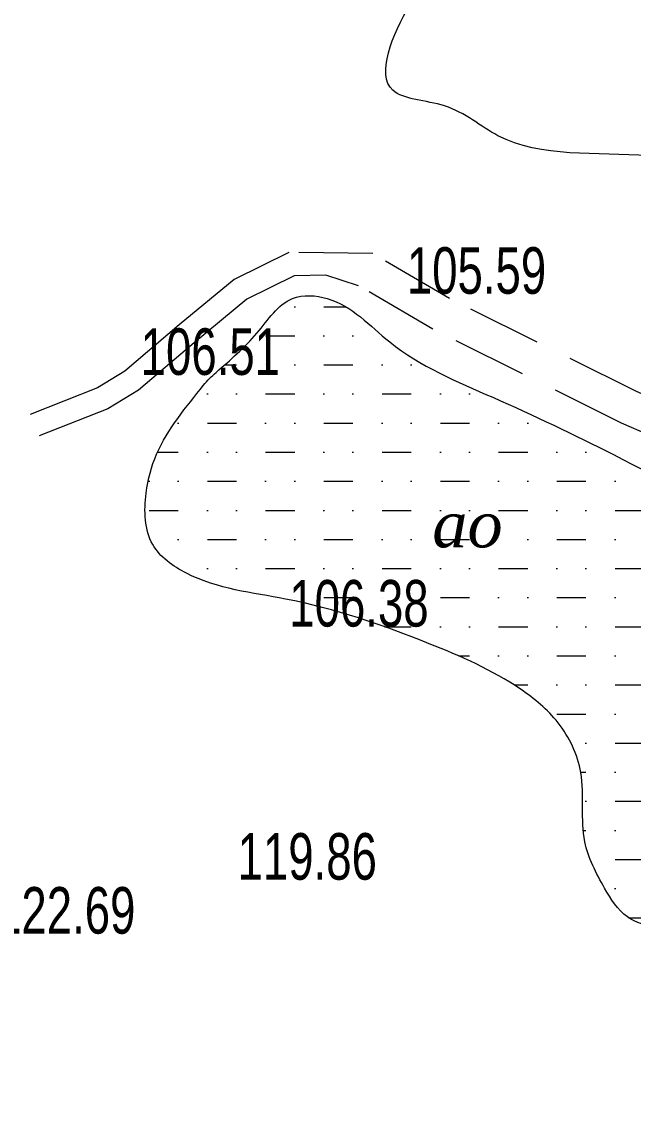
# Model space of a CAD drawing. Header units: metres. Extents: x 431006 to 434411, y 2469261 to 2473208.
# Drawn here: x 431884.1 to 431936.6, y 2471975.5 to 2472069.5 of the extents above; entities that cross this region are included whole.
import ezdxf

# ---------------------------------------------------------------- set-up
doc = ezdxf.new("R2010")
doc.units = ezdxf.units.M
doc.header["$MEASUREMENT"] = 0
doc.linetypes.add('ACAD_ISO02W100', pattern=[15, 12, -3])
doc.linetypes.add('HIDDEN', pattern=[9.525, 6.35, -3.175])
for name, color, linetype, lineweight in [('CAO DO', 8, 'Continuous', 18), ('duong mon-ks', 8, 'HIDDEN', 18), ('ghi chu-ks', 8, 'Continuous', 18), ('mat nuoc-ks', 8, 'DUONG_MEP_NUOC', 18), ('mo-ks', 8, 'Continuous', 18)]:
    doc.layers.add(name, color=color, linetype=linetype, lineweight=lineweight)
doc.styles.add('AO', font='')
doc.styles.get("Standard").update_dxf_attribs({"font": 'arial.ttf'})
doc.styles.get('AO').set_extended_font_data('.VnTime', italic=True)
doc.linetypes.add('DUONG_MEP_NUOC', pattern='A,0.2,[130,ltypeshp.shx,S=0.15,R=0,X=0,Y=0.15],0.05,[130,ltypeshp.shx,S=0.15,R=0,X=0,Y=0.15],1', length=1.25)

msp = doc.modelspace()

# ---------------------------------------------------------------- hatches: boundary and pattern name
at = {"layer": 'mat nuoc-ks', "linetype": 'ACAD_ISO02W100'}
h = msp.add_hatch(dxfattribs=at)
h.set_pattern_fill('MUDST', color=9, scale=10, style=0)
edge = h.paths.add_edge_path()
edge.add_spline(control_points=[(431811.708, 2471924.05), (431812.163, 2471920.725), (431809.454, 2471915.811), (431811.351, 2471909.212), (431816.256, 2471905.854), (431824.14, 2471907.53), (431833.245, 2471906.991), (431841.283, 2471907.103), (431847.262, 2471909.523), (431848.856, 2471915.308), (431847.722, 2471921.148), (431848.611, 2471926.61), (431846.93, 2471930.301), (431842.899, 2471932.417), (431835.618, 2471930.943), (431825.363, 2471927.233), (431817.221, 2471928.096), (431811.616, 2471924.729), (431811.708, 2471924.05)], knot_values=[0, 0, 0, 0, 10.067824, 15.2098, 19.046863, 26.720343, 37.882364, 46.755817, 50.810809, 56.031053, 62.886786, 68.81067, 72.240904, 74.115091, 82.028769, 93.082303, 106.375106, 108.430054, 108.430054, 108.430054, 108.430054], degree=3, periodic=0)
edge = h.paths.add_edge_path()
edge.add_spline(control_points=[(431753.264, 2471904.784), (431752.906, 2471902.318), (431751.734, 2471898.402), (431756.736, 2471892.125), (431768.88, 2471892.702), (431781.103, 2471890.045), (431793.742, 2471889.422), (431800.995, 2471892.214), (431808.636, 2471892.728), (431808.816, 2471900.288), (431805.954, 2471908.274), (431804.917, 2471917.349), (431801.587, 2471922.645), (431798.025, 2471924.017), (431794.76, 2471918.694), (431790.311, 2471914.486), (431783.079, 2471911.282), (431775.701, 2471909.092), (431767.264, 2471907.647), (431761.244, 2471908.917), (431756.621, 2471909.167), (431755.106, 2471906.895), (431753.419, 2471905.854), (431753.264, 2471904.784)], knot_values=[0, 0, 0, 0, 7.476871, 10.755537, 22.442113, 40.022907, 50.128568, 58.755157, 64.898963, 68.47717, 78.659074, 91.50535, 94.91449, 96.954538, 101.651909, 110.057089, 116.487202, 124.767357, 133.410092, 141.379898, 143.975403, 145.929513, 149.170606, 149.170606, 149.170606, 149.170606], degree=3, periodic=0)
edge = h.paths.add_edge_path()
edge.add_spline(control_points=[(431899.67, 2472038.251), (431898.193, 2472036.381), (431895.797, 2472033.59), (431894.523, 2472028.738), (431894.623, 2472024.427), (431899.625, 2472020.852), (431908.162, 2472020.023), (431917.805, 2472016.697), (431925.791, 2472013.204), (431930.433, 2472009.384), (431932.698, 2472004.643), (431931.747, 2471999.433), (431933.858, 2471995.374), (431936.178, 2471991.61), (431941.528, 2471991.312), (431944.93, 2471995.988), (431946.247, 2472003.829), (431948.735, 2472011.641), (431953.211, 2472017.883), (431952.183, 2472023.336), (431944.631, 2472027.131), (431935.83, 2472031.932), (431924.993, 2472037.112), (431916.253, 2472040.693), (431911.755, 2472045.866), (431906.627, 2472046.147), (431904.253, 2472042.339), (431901.584, 2472040.121), (431899.994, 2472038.66), (431899.67, 2472038.251)], knot_values=[0, 0, 0, 0, 7.149805, 10.625196, 15.081082, 18.873517, 27.679014, 40.593202, 49.33651, 53.669613, 58.376781, 64.331251, 68.669838, 71.814619, 77.181765, 81.274364, 87.994234, 100.977676, 105.612374, 110.375963, 115.306035, 129.699439, 141.182262, 151.222379, 157.753366, 160.729132, 164.995691, 169.852034, 171.416515, 171.416515, 171.416515, 171.416515], degree=3, periodic=0)
h.paths.add_polyline_path([(431918.221, 2472021.825), (431926.175, 2472021.825), (431926.175, 2472030.659), (431918.221, 2472030.659)], flags=24)
h.paths.add_polyline_path([(431826.188, 2471915.012), (431834.142, 2471915.012), (431834.142, 2471923.846), (431826.188, 2471923.846)], flags=24)

# ---------------------------------------------------------------- linework, layer by layer
at = {"layer": 'duong mon-ks', "color": 9, "lineweight": 0}
for points in [[(431914.206, 2472049.565), (431906.986, 2472049.659), (431902.31, 2472047.351), (431897.581, 2472043.44), (431892.91, 2472039.458), (431890.578, 2472038.04), (431884.785, 2472035.755)], [(431958.204, 2472033.723), (431955.917, 2472032.767), (431951.67, 2472032.152), (431947.576, 2472033.01), (431936.837, 2472037.716), (431920.79, 2472045.721), (431914.206, 2472049.565)], [(431959.361, 2472030.955), (431956.723, 2472029.853), (431951.574, 2472029.107), (431946.656, 2472030.138), (431935.565, 2472034.998), (431919.363, 2472043.08), (431912.972, 2472046.811), (431910.185, 2472047.715), (431907.469, 2472047.668), (431903.405, 2472045.661), (431898.867, 2472041.909), (431894.086, 2472037.832), (431891.471, 2472036.242), (431885.519, 2472033.895)]]:
    msp.add_lwpolyline(points, dxfattribs=at)
at = {"layer": 'mat nuoc-ks', "color": 9, "lineweight": 0, "start_tangent": (-0.619933, -0.784655), "end_tangent": (-0.619933, -0.784655)}
msp.add_spline([(431899.67, 2472038.251), (431895.647, 2472032.341), (431894.748, 2472028.984), (431895.314, 2472024.564), (431898.202, 2472022.105), (431906.722, 2472019.883), (431919.054, 2472016.048), (431926.876, 2472012.141), (431930.107, 2472009.254), (431932.064, 2472004.973), (431932.404, 2471999.028), (431934.105, 2471995.037), (431936.06, 2471992.574), (431941.417, 2471992.234), (431944.137, 2471995.291), (431946.008, 2472001.746), (431950.524, 2472013.918), (431952.564, 2472018.08), (431951.629, 2472022.751), (431947.633, 2472025.638), (431934.87, 2472032.293), (431924.497, 2472037.218), (431915.655, 2472041.974), (431910.299, 2472045.711), (431907.323, 2472045.711), (431904.262, 2472042.738), (431900.769, 2472039.364), (431899.67, 2472038.251)], degree=3, dxfattribs=at)
at = {"layer": 'mo-ks', "color": 9, "linetype": 'Continuous', "lineweight": 0, "start_tangent": (-0.771396, -0.636356), "end_tangent": (-0.771396, -0.636356)}
msp.add_spline([(431939.754, 2472094.663), (431938.004, 2472090.764), (431937.196, 2472085.385), (431929.522, 2472080.409), (431917.406, 2472070.996), (431915.925, 2472063.6), (431920.368, 2472062.255), (431924.945, 2472059.7), (431937.869, 2472057.952), (431943.927, 2472057.683), (431954.294, 2472068.441), (431955.236, 2472075.568), (431957.255, 2472080.544), (431955.371, 2472083.502), (431951.063, 2472087.402), (431947.158, 2472090.764), (431944.331, 2472095.067), (431939.754, 2472094.663)], degree=3, dxfattribs=at)

# ---------------------------------------------------------------- texts
at = {"layer": 'CAO DO', "color": 9, "lineweight": 0, "width": 0.7}
for s, p in [('105.59', (431917.127, 2472046.118, 105.585)), ('106.51', (431894.279, 2472039.144, 106.513)), ('106.38', (431907.037, 2472017.519, 106.383)), ('119.86', (431902.598, 2471995.769, 119.864)), ('122.69', (431881.864, 2471991.134, 122.689))]:
    msp.add_text(s, height=4, dxfattribs=at).set_placement(p)
at = {"layer": 'ghi chu-ks', "color": 9, "insert": (431919.311, 2472028.325), "char_height": 4, "width": 24.38409, "attachment_point": 1, "style": 'AO'}
msp.add_mtext('ao', dxfattribs=at)

doc.saveas('drawing.dxf')
